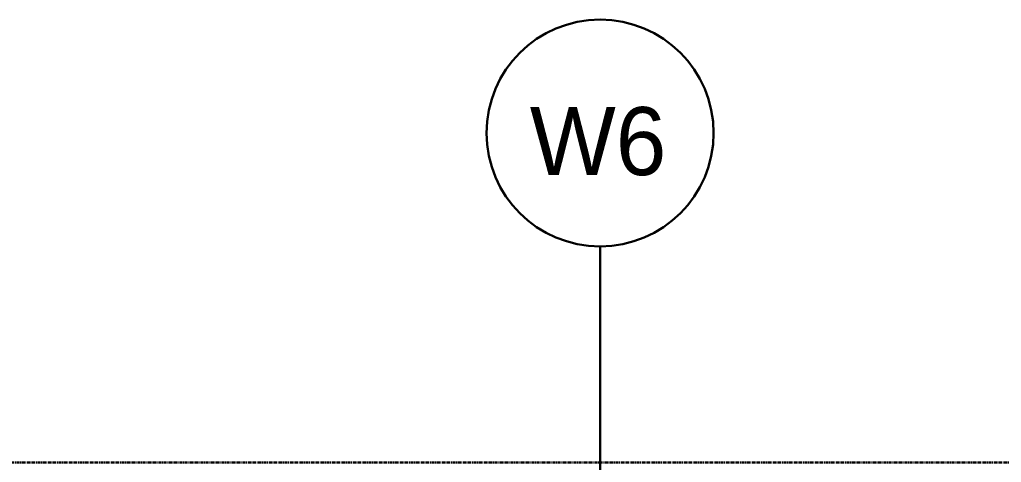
# Model space of a CAD drawing. Header units: inches. Extents: x -4126 to 627, y 9773 to 12338.
# Drawn here: x -1303.8 to -1140.3, y 11847.2 to 11921 of the extents above; entities that cross this region are included whole.
import ezdxf

# ---------------------------------------------------------------- set-up
doc = ezdxf.new("R2010")
doc.units = ezdxf.units.IN
doc.header["$MEASUREMENT"] = 0
doc.linetypes.add('Grid Line 1_2_', pattern=[0.875, 0.5, -0.125, 0.125, -0.125])
doc.layers.add('A-WALL-IDEN', color=211, linetype='Continuous', lineweight=30)
doc.layers.add('S-GRID', color=1, linetype='Continuous', lineweight=9)
doc.styles.add('Century Gothic_2', font='', dxfattribs={"height": 11.338583})
doc.styles.get('Century Gothic_2').set_extended_font_data('Century Gothic')

# ---------------------------------------------------------------- blocks, each defined once
blk = doc.blocks.new('Wall Type - Familia4-287244-FRAMING PLAN - 2ND FLOOR AT RAMP')
at = {"layer": 'A-WALL-IDEN'}
blk.add_circle((0, 0), 0.1969, dxfattribs=at)

msp = doc.modelspace()

# ---------------------------------------------------------------- linework, layer by layer
at = {"layer": 'A-WALL-IDEN'}
msp.add_line((-1207.13, 11835.189), (-1207.13, 11883.189), dxfattribs=at)
at = {"layer": 'S-GRID', "linetype": 'Grid Line 1_2_', "lineweight": 30}
msp.add_line((627.297, 11847.189), (-1400.408, 11847.189), dxfattribs=at)

# ---------------------------------------------------------------- block references
at = {"layer": 'A-WALL-IDEN', "xscale": 95.99999999999994, "yscale": 95.99999999999994, "zscale": 95.99999999999994}
msp.add_blockref('Wall Type - Familia4-287244-FRAMING PLAN - 2ND FLOOR AT RAMP', (-1207.13, 11902.087), dxfattribs=at)

# ---------------------------------------------------------------- texts
at = {"layer": 'A-WALL-IDEN', "lineweight": 9, "insert": (-1218.836, 11906.406), "char_height": 11.3386, "width": 28.785, "attachment_point": 1, "style": 'Century Gothic_2'}
msp.add_mtext('W6', dxfattribs=at)

doc.saveas('drawing.dxf')
